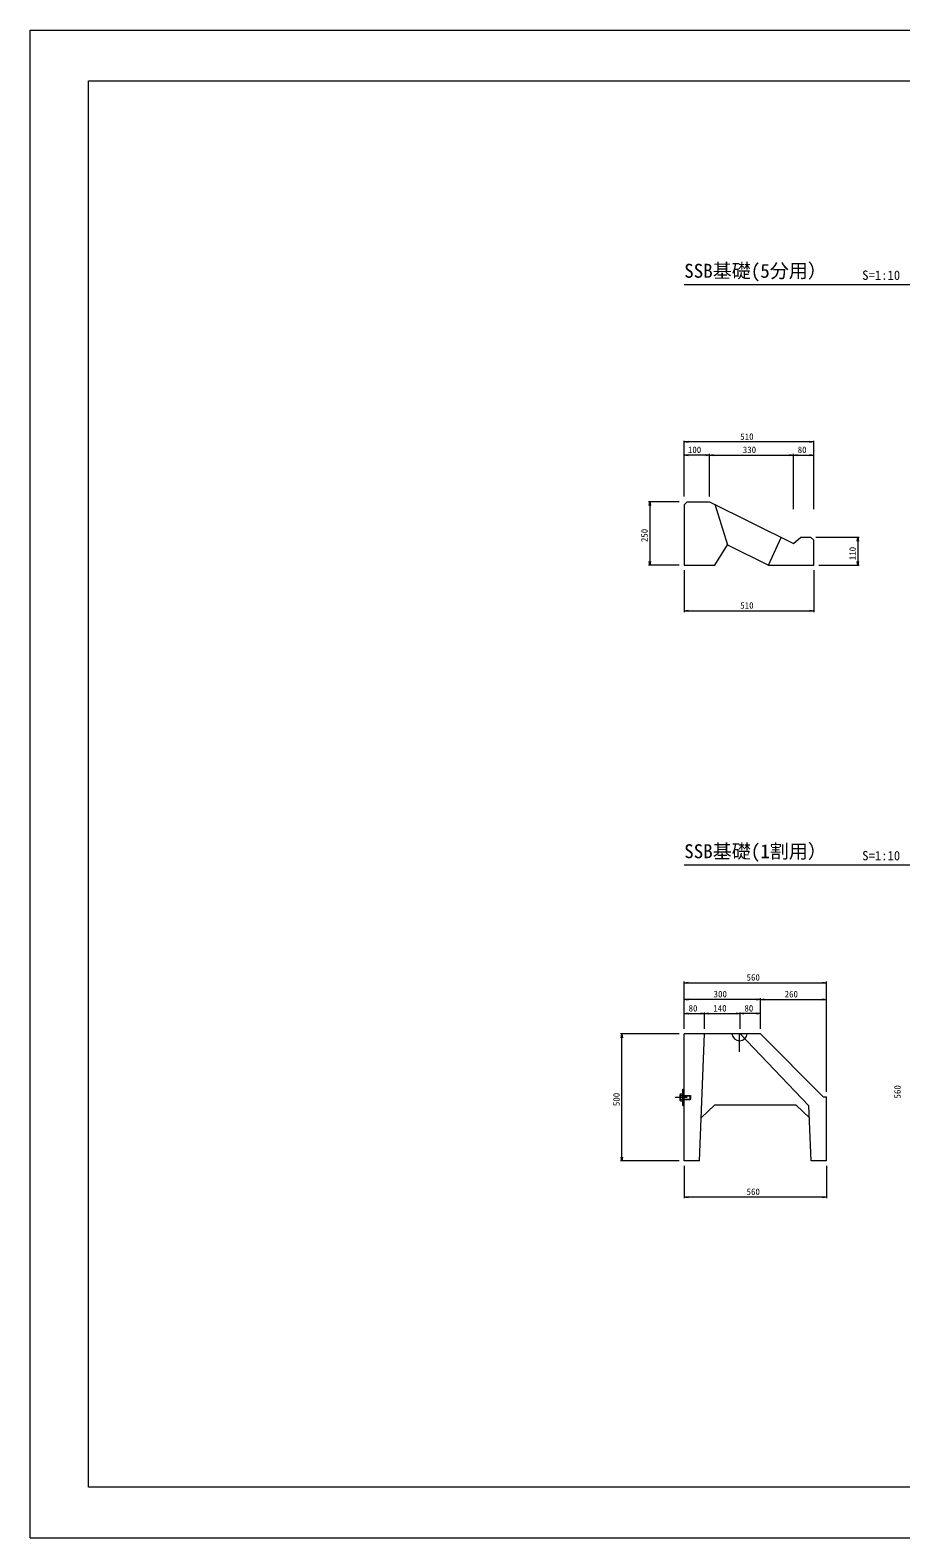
# Model space of a CAD drawing. Units: millimetres on the paper. Extents: x 0 to 841, y 0 to 594.
# Drawn here: x 0 to 343, y 0 to 594 of the extents above; entities that cross this region are included whole.
import ezdxf
from ezdxf.enums import TextEntityAlignment as Align

# ---------------------------------------------------------------- set-up
doc = ezdxf.new("R2010")
doc.units = ezdxf.units.MM
for name, color, linetype, lineweight in [('0_2', 7, 'Continuous', 9), ('D-STR-DIM（寸法）', 7, 'Continuous', 18), ('D-STR-HTXT（旗揚げ）', 7, 'Continuous', 18), ('D-STR（構造物外形線）', 1, 'Continuous', 18), ('D-TTL(外枠）', 2, 'Continuous', 18), ('DEFPOINTS_3', 8, 'Continuous', 18)]:
    doc.layers.add(name, color=color, linetype=linetype, lineweight=lineweight)
doc.layers.add('D-TTL-TXT（文字）', color=7, linetype='Continuous')
doc.styles.add('ＭＳ ゴシック', font='')
doc.styles.get('ＭＳ ゴシック').set_extended_font_data('MS Gothic')

msp = doc.modelspace()

# ---------------------------------------------------------------- linework, layer by layer
at = {"layer": '0_2'}
for p, q in [((257.69, 431.761), (259.19, 432.011)), ((259.19, 431.511), (257.69, 431.761)), ((307.19, 432.011), (308.69, 431.761)), ((308.69, 431.761), (307.19, 431.511)), ((257.69, 426.563), (259.19, 426.813)), ((259.19, 426.313), (257.69, 426.563)), ((266.19, 426.813), (267.69, 426.563)), ((267.69, 426.563), (266.19, 426.313)), ((267.69, 426.563), (269.19, 426.813)), ((269.19, 426.313), (267.69, 426.563)), ((299.19, 426.813), (300.69, 426.563)), ((300.69, 426.563), (299.19, 426.313)), ((300.69, 426.563), (302.19, 426.813)), ((302.19, 426.313), (300.69, 426.563)), ((307.19, 426.813), (308.69, 426.563)), ((308.69, 426.563), (307.19, 426.313)), ((243.869, 406.724), (244.119, 408.224)), ((244.119, 408.224), (244.369, 406.724)), ((325.868, 392.724), (326.118, 394.224)), ((326.118, 394.224), (326.368, 392.724)), ((244.119, 383.224), (243.869, 384.724)), ((244.369, 384.724), (244.119, 383.224)), ((326.118, 383.224), (325.868, 384.724)), ((326.368, 384.724), (326.118, 383.224)), ((257.69, 365.228), (259.19, 365.478)), ((259.19, 364.978), (257.69, 365.228)), ((307.19, 365.478), (308.69, 365.228)), ((308.69, 365.228), (307.19, 364.978)), ((257.69, 218.722), (259.19, 218.972)), ((259.19, 218.472), (257.69, 218.722)), ((312.19, 218.972), (313.69, 218.722)), ((313.69, 218.722), (312.19, 218.472)), ((257.69, 212.095), (259.19, 212.345)), ((259.19, 211.845), (257.69, 212.095)), ((286.19, 212.345), (287.69, 212.095)), ((287.69, 212.095), (286.19, 211.845)), ((287.69, 212.095), (289.19, 212.345)), ((289.19, 211.845), (287.69, 212.095)), ((312.19, 212.345), (313.69, 212.095)), ((313.69, 212.095), (312.19, 211.845)), ((257.69, 206.537), (259.19, 206.787)), ((259.19, 206.287), (257.69, 206.537)), ((264.19, 206.787), (265.69, 206.537)), ((265.69, 206.537), (264.19, 206.287)), ((265.69, 206.537), (267.19, 206.787)), ((267.19, 206.287), (265.69, 206.537)), ((278.19, 206.787), (279.69, 206.537)), ((279.69, 206.537), (278.19, 206.287)), ((279.69, 206.537), (281.19, 206.787)), ((281.19, 206.287), (279.69, 206.537)), ((286.19, 206.787), (287.69, 206.537)), ((287.69, 206.537), (286.19, 206.287)), ((232.845, 197.025), (233.095, 198.525)), ((233.095, 198.525), (233.345, 197.025)), ((233.095, 148.525), (232.845, 150.025)), ((233.345, 150.025), (233.095, 148.525)), ((257.69, 134.269), (259.19, 134.519)), ((259.19, 134.019), (257.69, 134.269)), ((312.19, 134.519), (313.69, 134.269)), ((313.69, 134.269), (312.19, 134.019))]:
    msp.add_line(p, q, dxfattribs=at)
at = {"layer": '0_2', "lineweight": 18}
for p, q in [((257.69, 431.761), (257.89, 431.761)), ((308.69, 431.761), (308.49, 431.761)), ((257.69, 426.563), (257.89, 426.563)), ((267.69, 426.563), (267.49, 426.563)), ((267.69, 426.563), (267.89, 426.563)), ((300.69, 426.563), (300.49, 426.563)), ((300.69, 426.563), (300.89, 426.563)), ((308.69, 426.563), (308.49, 426.563)), ((244.119, 408.224), (244.119, 408.024)), ((326.118, 394.224), (326.118, 394.024)), ((244.119, 383.224), (244.119, 383.424)), ((326.118, 383.224), (326.118, 383.424)), ((257.69, 365.228), (257.89, 365.228)), ((308.69, 365.228), (308.49, 365.228)), ((257.69, 218.722), (257.89, 218.722)), ((313.69, 218.722), (313.49, 218.722)), ((257.69, 212.095), (257.89, 212.095)), ((287.69, 212.095), (287.49, 212.095)), ((287.69, 212.095), (287.89, 212.095)), ((313.69, 212.095), (313.49, 212.095)), ((257.69, 206.537), (257.89, 206.537)), ((265.69, 206.537), (265.49, 206.537)), ((265.69, 206.537), (265.89, 206.537)), ((279.69, 206.537), (279.49, 206.537)), ((279.69, 206.537), (279.89, 206.537)), ((287.69, 206.537), (287.49, 206.537)), ((233.095, 198.525), (233.095, 198.325)), ((233.095, 148.525), (233.095, 148.725)), ((257.69, 134.269), (257.89, 134.269)), ((313.69, 134.269), (313.49, 134.269))]:
    msp.add_line(p, q, dxfattribs=at)
at = {"layer": 'D-STR-DIM（寸法）'}
for p, q in [((257.69, 410.224), (257.69, 432.261)), ((308.49, 431.761), (257.89, 431.761)), ((308.69, 405.298), (308.69, 432.261)), ((267.49, 426.563), (257.89, 426.563)), ((267.69, 410.224), (267.69, 427.063)), ((267.89, 426.563), (300.49, 426.563)), ((300.69, 405.298), (300.69, 427.063)), ((300.89, 426.563), (308.49, 426.563)), ((255.69, 408.224), (243.619, 408.224)), ((244.119, 408.024), (244.119, 383.424)), ((309.49, 394.224), (326.618, 394.224)), ((326.118, 394.024), (326.118, 383.424)), ((255.69, 383.224), (243.619, 383.224)), ((257.69, 381.224), (257.69, 364.728)), ((308.69, 381.224), (308.69, 364.728)), ((310.69, 383.224), (326.618, 383.224)), ((257.89, 365.228), (308.49, 365.228)), ((257.69, 200.525), (257.69, 219.222)), ((257.89, 218.722), (313.49, 218.722)), ((313.69, 175.776), (313.69, 219.222)), ((287.49, 212.095), (257.89, 212.095)), ((287.69, 200.525), (287.69, 212.595)), ((287.89, 212.095), (313.49, 212.095)), ((257.89, 206.537), (265.49, 206.537)), ((265.69, 200.525), (265.69, 207.037)), ((265.89, 206.537), (279.49, 206.537)), ((279.69, 200.525), (279.69, 207.037)), ((287.49, 206.537), (279.89, 206.537)), ((255.69, 198.525), (232.595, 198.525)), ((233.095, 148.725), (233.095, 198.325)), ((255.69, 148.525), (232.595, 148.525)), ((257.69, 146.525), (257.69, 133.769)), ((313.69, 146.525), (313.69, 133.769)), ((313.49, 134.269), (257.89, 134.269))]:
    msp.add_line(p, q, dxfattribs=at)
at = {"layer": 'D-STR-HTXT（旗揚げ）'}
for p, q in [((257.69, 493.798), (348.961, 493.798)), ((257.69, 265.115), (348.961, 265.115))]:
    msp.add_line(p, q, dxfattribs=at)
at = {"layer": 'D-STR（構造物外形線）'}
for p, q in [((257.69, 407.024), (258.89, 408.224)), ((257.69, 407.024), (257.69, 383.224)), ((258.89, 408.224), (267.69, 408.224)), ((267.69, 408.224), (300.69, 391.724)), ((269.69, 407.224), (274.69, 391.224)), ((290.89, 383.224), (295.89, 394.124)), ((300.69, 391.724), (303.69, 394.224)), ((303.69, 394.224), (307.49, 394.224)), ((307.49, 394.224), (308.69, 393.024)), ((308.69, 383.224), (308.69, 393.024)), ((269.69, 383.224), (274.69, 391.224)), ((274.69, 391.224), (290.89, 383.224)), ((257.69, 383.224), (269.69, 383.224)), ((290.89, 383.224), (308.69, 383.224)), ((257.69, 148.525), (257.69, 198.525)), ((287.69, 198.525), (257.69, 198.525)), ((263.69, 148.525), (265.69, 198.525)), ((279.492, 191.426), (279.492, 198.525)), ((279.69, 198.525), (306.82, 170.264)), ((287.69, 198.525), (312.438, 173.776)), ((258.821, 173.525), (254.184, 173.525)), ((256.09, 174.725), (256.197, 174.91)), ((256.09, 172.325), (256.09, 174.725)), ((256.197, 172.139), (256.09, 172.325)), ((256.197, 174.91), (257.09, 174.91)), ((256.197, 174.218), (257.09, 174.218)), ((256.197, 172.832), (257.09, 172.832)), ((257.09, 176.775), (257.69, 176.775)), ((257.09, 170.275), (257.09, 176.775)), ((257.09, 174.325), (260.09, 174.325)), ((257.09, 174.325), (257.41, 174.165)), ((257.09, 172.725), (257.41, 172.885)), ((257.09, 172.725), (260.09, 172.725)), ((257.41, 172.725), (257.41, 174.325)), ((257.41, 174.165), (260.25, 174.165)), ((257.41, 172.885), (260.25, 172.885)), ((260.09, 172.725), (260.09, 174.325)), ((260.09, 174.325), (260.29, 174.125)), ((260.09, 172.725), (260.29, 172.925)), ((260.29, 172.925), (260.29, 174.125)), ((312.438, 173.776), (313.69, 173.776)), ((313.69, 148.525), (313.69, 173.776)), ((256.197, 172.139), (257.09, 172.139)), ((257.09, 170.275), (257.69, 170.275)), ((269.568, 170.478), (264.368, 165.478)), ((301.811, 170.481), (269.568, 170.478)), ((307.011, 165.482), (301.811, 170.481)), ((307.69, 148.525), (306.82, 170.264)), ((264.29, 165.481), (264.466, 165.481)), ((263.69, 148.525), (257.69, 148.525)), ((313.69, 148.525), (307.69, 148.525))]:
    msp.add_line(p, q, dxfattribs=at)
for centre, radius, start, end in [((279.492, 198.825), 3, 185.73917, 354.26083), ((258.382, 173.525), 2.293, 162.41205, 197.58795), ((256.703, 174.564), 0.613, 145.61575, 214.38425), ((256.703, 172.486), 0.613, 145.61575, 214.38425)]:
    msp.add_arc(centre, radius, start, end, dxfattribs=at)
at = {"layer": 'D-TTL(外枠）'}
for p, q in [((23, 20), (23, 574)), ((23, 574), (818, 574)), ((818, 20), (23, 20))]:
    msp.add_line(p, q, dxfattribs=at)
at = {"layer": 'DEFPOINTS_3'}
for p, q in [((0, 0), (0, 594)), ((0, 594), (841, 594)), ((0, 0), (841, 0))]:
    msp.add_line(p, q, dxfattribs=at)

# ---------------------------------------------------------------- texts
at = {"layer": 'D-STR-DIM（寸法）', "style": 'ＭＳ ゴシック'}
for s, p in [('510', (279.769, 431.811)), ('100', (259.145, 426.613)), ('330', (280.769, 426.613)), ('80', (302.407, 426.613)), ('510', (279.769, 365.278)), ('560', (282.269, 218.772)), ('300', (269.269, 212.145)), ('260', (297.261, 212.145)), ('80', (259.407, 206.587)), ('140', (269.145, 206.587)), ('80', (281.407, 206.587)), ('560', (282.269, 134.319))]:
    msp.add_text(s, height=2.566, dxfattribs=at).set_placement(p, align=Align.BOTTOM_LEFT)
for s, p in [('250', (244.069, 392.295)), ('110', (326.068, 385.179)), ('500', (233.045, 170.105)), ('560', (343.742, 173.105))]:
    msp.add_text(s, height=2.566, rotation=90, dxfattribs=at).set_placement(p, align=Align.BOTTOM_LEFT)
at = {"layer": 'D-TTL-TXT（文字）', "style": 'ＭＳ ゴシック'}
for s, height, p in [('SSB基礎(5分用）', 5.499, (257.69, 494.798)), ('S=1:10', 3.666, (327.805, 494.523)), ('SSB基礎(1割用）', 5.499, (257.69, 266.115)), ('S=1:10', 3.666, (327.805, 265.841))]:
    msp.add_text(s, height=height, dxfattribs=at).set_placement(p, align=Align.BOTTOM_LEFT)

doc.saveas('drawing.dxf')
